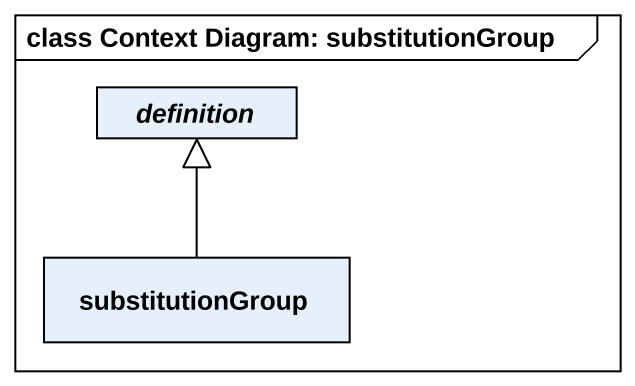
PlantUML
@startuml
mainframe class Context Diagram: substitutionGroup
hide circle
hide empty members
abstract class definition
class substitutionGroup
substitutionGroup -up-|> definition
@enduml
